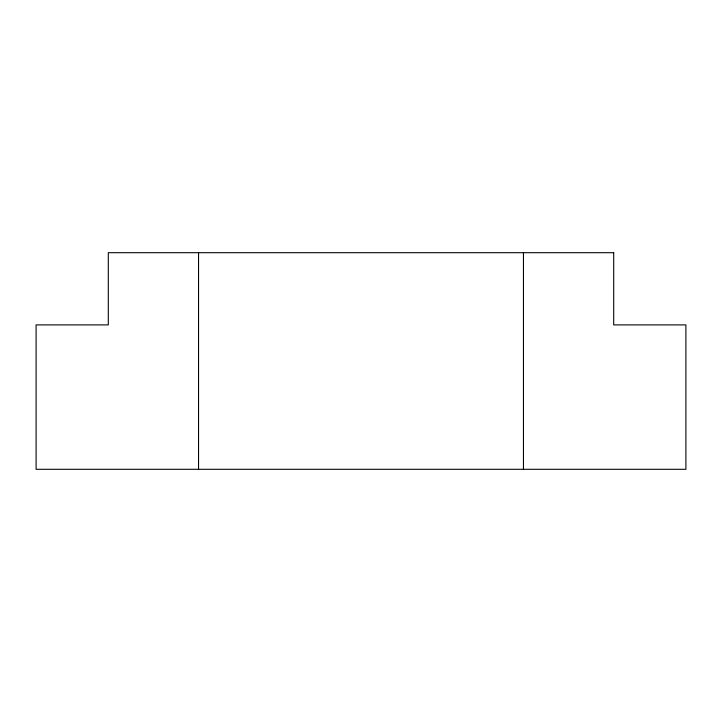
<?xml version="1.0" encoding="UTF-8"?>
<svg xmlns="http://www.w3.org/2000/svg" width="722" height="722" viewBox="0 0 722 722"><rect width="100%" height="100%" fill="white"/><g stroke="black" fill="none" stroke-linecap="round" stroke-linejoin="round"><path stroke-width="1.08" d="M523.45 252.7L523.45 469.3M198.55 252.7L198.55 469.3M613.7 252.7L108.3 252.7L108.3 324.9L36.1 324.9L36.1 469.3L685.9 469.3L685.9 324.9L613.7 324.9L613.7 252.7"/></g></svg>
